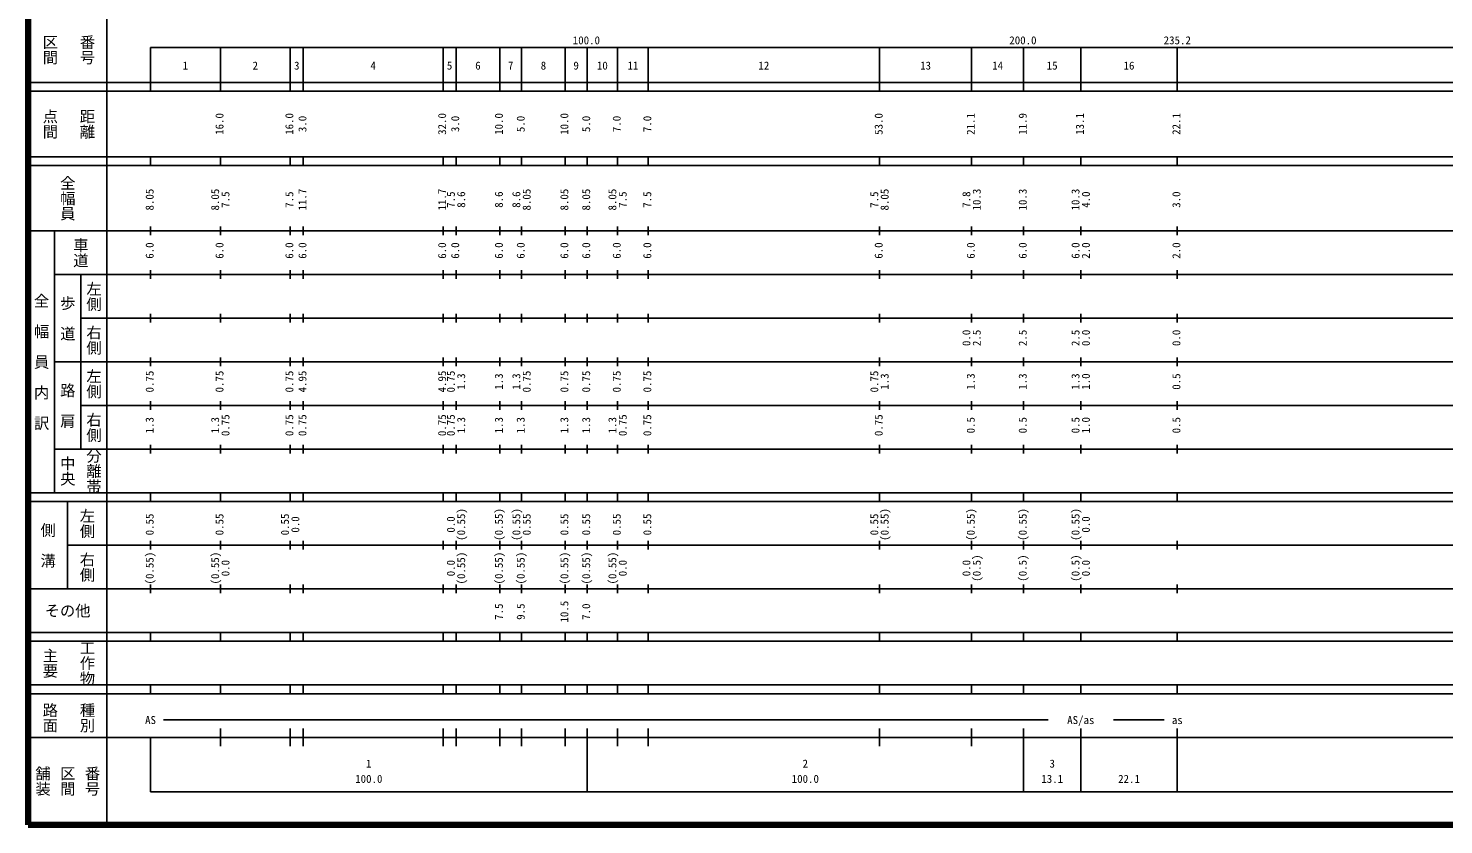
# Model space of a CAD drawing. Units: millimetres on the paper, enlarged 1000 times. Extents: x 40000 to 680000, y 20000 to 380000.
# Drawn here: x 40000 to 364235, y 20000 to 202409 of the extents above; entities that cross this region are included whole.
import ezdxf
from ezdxf.enums import TextEntityAlignment as Align

# ---------------------------------------------------------------- set-up
doc = ezdxf.new("R2010")
doc.units = ezdxf.units.MM
doc.header["$LTSCALE"] = 1000
doc.layers.add('M-TTL', color=2, linetype='Continuous', lineweight=140)
doc.layers.add('M-TTL-BAND', color=7, linetype='Continuous', lineweight=25)
doc.styles.add('@ＭＳ ゴシック', font='')
doc.styles.add('ＭＳ ゴシック', font='')
doc.styles.get('@ＭＳ ゴシック').set_extended_font_data('@MS Gothic')
doc.styles.get('ＭＳ ゴシック').set_extended_font_data('MS Gothic')

msp = doc.modelspace()

# ---------------------------------------------------------------- linework, layer by layer
at = {"layer": 'M-TTL'}
for p, q in [((40000, 380000), (40000, 20000)), ((40000, 20000), (680000, 20000))]:
    msp.add_line(p, q, dxfattribs=at)
at = {"layer": 'M-TTL-BAND'}
for p, q in [((58000, 370000), (58000, 20000)), ((68000, 198000), (579000, 198000)), ((68000, 198000), (68000, 188000)), ((84000, 188000), (84000, 198000)), ((100000, 188000), (100000, 198000)), ((103000, 188000), (103000, 198000)), ((135000, 188000), (135000, 198000)), ((138000, 188000), (138000, 198000)), ((148000, 188000), (148000, 198000)), ((153000, 188000), (153000, 198000)), ((163000, 188000), (163000, 198000)), ((168000, 188000), (168000, 198000)), ((175000, 188000), (175000, 198000)), ((182000, 188000), (182000, 198000)), ((235000, 188000), (235000, 198000)), ((256100, 188000), (256100, 198000)), ((268000, 188000), (268000, 198000)), ((281100, 188000), (281100, 198000)), ((303200, 188000), (303200, 198000)), ((40000, 190000), (579000, 190000)), ((40000, 188000), (579000, 188000)), ((40000, 173000), (579000, 173000)), ((68000, 171000), (68000, 173000)), ((84000, 171000), (84000, 173000)), ((100000, 171000), (100000, 173000)), ((103000, 171000), (103000, 173000)), ((135000, 171000), (135000, 173000)), ((138000, 171000), (138000, 173000)), ((148000, 171000), (148000, 173000)), ((153000, 171000), (153000, 173000)), ((163000, 171000), (163000, 173000)), ((168000, 171000), (168000, 173000)), ((175000, 171000), (175000, 173000)), ((182000, 171000), (182000, 173000)), ((235000, 171000), (235000, 173000)), ((256100, 171000), (256100, 173000)), ((268000, 171000), (268000, 173000)), ((281100, 171000), (281100, 173000)), ((303200, 171000), (303200, 173000)), ((40000, 171000), (579000, 171000)), ((40000, 156000), (579000, 156000)), ((46000, 96000), (46000, 156000)), ((68000, 155000), (68000, 157000)), ((84000, 155000), (84000, 157000)), ((100000, 155000), (100000, 157000)), ((103000, 155000), (103000, 157000)), ((135000, 155000), (135000, 157000)), ((138000, 155000), (138000, 157000)), ((148000, 155000), (148000, 157000)), ((153000, 155000), (153000, 157000)), ((163000, 155000), (163000, 157000)), ((168000, 155000), (168000, 157000)), ((175000, 155000), (175000, 157000)), ((182000, 155000), (182000, 157000)), ((235000, 155000), (235000, 157000)), ((256100, 155000), (256100, 157000)), ((268000, 155000), (268000, 157000)), ((281100, 155000), (281100, 157000)), ((303200, 155000), (303200, 157000)), ((46000, 146000), (579000, 146000)), ((52000, 146000), (52000, 106000)), ((68000, 145000), (68000, 147000)), ((84000, 145000), (84000, 147000)), ((100000, 145000), (100000, 147000)), ((103000, 145000), (103000, 147000)), ((135000, 145000), (135000, 147000)), ((138000, 145000), (138000, 147000)), ((148000, 145000), (148000, 147000)), ((153000, 145000), (153000, 147000)), ((163000, 145000), (163000, 147000)), ((168000, 145000), (168000, 147000)), ((175000, 145000), (175000, 147000)), ((182000, 145000), (182000, 147000)), ((235000, 145000), (235000, 147000)), ((256100, 145000), (256100, 147000)), ((268000, 145000), (268000, 147000)), ((281100, 145000), (281100, 147000)), ((303200, 145000), (303200, 147000)), ((68000, 135000), (68000, 137000)), ((84000, 135000), (84000, 137000)), ((100000, 135000), (100000, 137000)), ((103000, 135000), (103000, 137000)), ((135000, 135000), (135000, 137000)), ((138000, 135000), (138000, 137000)), ((148000, 135000), (148000, 137000)), ((153000, 135000), (153000, 137000)), ((163000, 135000), (163000, 137000)), ((168000, 135000), (168000, 137000)), ((175000, 135000), (175000, 137000)), ((182000, 135000), (182000, 137000)), ((235000, 135000), (235000, 137000)), ((256100, 135000), (256100, 137000)), ((268000, 135000), (268000, 137000)), ((281100, 135000), (281100, 137000)), ((303200, 135000), (303200, 137000)), ((52000, 136000), (579000, 136000)), ((68000, 125000), (68000, 127000)), ((84000, 125000), (84000, 127000)), ((100000, 125000), (100000, 127000)), ((103000, 125000), (103000, 127000)), ((135000, 125000), (135000, 127000)), ((138000, 125000), (138000, 127000)), ((148000, 125000), (148000, 127000)), ((153000, 125000), (153000, 127000)), ((163000, 125000), (163000, 127000)), ((168000, 125000), (168000, 127000)), ((175000, 125000), (175000, 127000)), ((182000, 125000), (182000, 127000)), ((235000, 125000), (235000, 127000)), ((256100, 125000), (256100, 127000)), ((268000, 125000), (268000, 127000)), ((281100, 125000), (281100, 127000)), ((303200, 125000), (303200, 127000)), ((46000, 126000), (579000, 126000)), ((68000, 115000), (68000, 117000)), ((84000, 115000), (84000, 117000)), ((100000, 115000), (100000, 117000)), ((103000, 115000), (103000, 117000)), ((135000, 115000), (135000, 117000)), ((138000, 115000), (138000, 117000)), ((148000, 115000), (148000, 117000)), ((153000, 115000), (153000, 117000)), ((163000, 115000), (163000, 117000)), ((168000, 115000), (168000, 117000)), ((175000, 115000), (175000, 117000)), ((182000, 115000), (182000, 117000)), ((235000, 115000), (235000, 117000)), ((256100, 115000), (256100, 117000)), ((268000, 115000), (268000, 117000)), ((281100, 115000), (281100, 117000)), ((303200, 115000), (303200, 117000)), ((52000, 116000), (579000, 116000)), ((68000, 105000), (68000, 107000)), ((84000, 105000), (84000, 107000)), ((100000, 105000), (100000, 107000)), ((103000, 105000), (103000, 107000)), ((135000, 105000), (135000, 107000)), ((138000, 105000), (138000, 107000)), ((148000, 105000), (148000, 107000)), ((153000, 105000), (153000, 107000)), ((163000, 105000), (163000, 107000)), ((168000, 105000), (168000, 107000)), ((175000, 105000), (175000, 107000)), ((182000, 105000), (182000, 107000)), ((235000, 105000), (235000, 107000)), ((256100, 105000), (256100, 107000)), ((268000, 105000), (268000, 107000)), ((281100, 105000), (281100, 107000)), ((303200, 105000), (303200, 107000)), ((46000, 106000), (579000, 106000)), ((40000, 96000), (579000, 96000)), ((68000, 94000), (68000, 96000)), ((84000, 94000), (84000, 96000)), ((100000, 94000), (100000, 96000)), ((103000, 94000), (103000, 96000)), ((135000, 94000), (135000, 96000)), ((138000, 94000), (138000, 96000)), ((148000, 94000), (148000, 96000)), ((153000, 94000), (153000, 96000)), ((163000, 94000), (163000, 96000)), ((168000, 94000), (168000, 96000)), ((175000, 94000), (175000, 96000)), ((182000, 94000), (182000, 96000)), ((235000, 94000), (235000, 96000)), ((256100, 94000), (256100, 96000)), ((268000, 94000), (268000, 96000)), ((281100, 94000), (281100, 96000)), ((303200, 94000), (303200, 96000)), ((40000, 94000), (579000, 94000)), ((49000, 94000), (49000, 74000)), ((68000, 83000), (68000, 85000)), ((84000, 83000), (84000, 85000)), ((100000, 83000), (100000, 85000)), ((103000, 83000), (103000, 85000)), ((135000, 83000), (135000, 85000)), ((138000, 83000), (138000, 85000)), ((148000, 83000), (148000, 85000)), ((153000, 83000), (153000, 85000)), ((163000, 83000), (163000, 85000)), ((168000, 83000), (168000, 85000)), ((175000, 83000), (175000, 85000)), ((182000, 83000), (182000, 85000)), ((235000, 83000), (235000, 85000)), ((256100, 83000), (256100, 85000)), ((268000, 83000), (268000, 85000)), ((281100, 83000), (281100, 85000)), ((303200, 83000), (303200, 85000)), ((49000, 84000), (579000, 84000)), ((68000, 73000), (68000, 75000)), ((84000, 73000), (84000, 75000)), ((100000, 73000), (100000, 75000)), ((103000, 73000), (103000, 75000)), ((135000, 73000), (135000, 75000)), ((138000, 73000), (138000, 75000)), ((148000, 73000), (148000, 75000)), ((153000, 73000), (153000, 75000)), ((163000, 73000), (163000, 75000)), ((168000, 73000), (168000, 75000)), ((175000, 73000), (175000, 75000)), ((182000, 73000), (182000, 75000)), ((235000, 73000), (235000, 75000)), ((256100, 73000), (256100, 75000)), ((268000, 73000), (268000, 75000)), ((281100, 73000), (281100, 75000)), ((303200, 73000), (303200, 75000)), ((40000, 74000), (579000, 74000)), ((40000, 64000), (579000, 64000)), ((40000, 62000), (579000, 62000)), ((68000, 62000), (68000, 64000)), ((84000, 62000), (84000, 64000)), ((100000, 62000), (100000, 64000)), ((103000, 62000), (103000, 64000)), ((135000, 62000), (135000, 64000)), ((138000, 62000), (138000, 64000)), ((148000, 62000), (148000, 64000)), ((153000, 62000), (153000, 64000)), ((163000, 62000), (163000, 64000)), ((168000, 62000), (168000, 64000)), ((175000, 62000), (175000, 64000)), ((182000, 62000), (182000, 64000)), ((235000, 62000), (235000, 64000)), ((256100, 62000), (256100, 64000)), ((268000, 62000), (268000, 64000)), ((281100, 62000), (281100, 64000)), ((303200, 62000), (303200, 64000)), ((40000, 52000), (579000, 52000)), ((68000, 50000), (68000, 52000)), ((84000, 50000), (84000, 52000)), ((100000, 50000), (100000, 52000)), ((103000, 50000), (103000, 52000)), ((135000, 50000), (135000, 52000)), ((138000, 50000), (138000, 52000)), ((148000, 50000), (148000, 52000)), ((153000, 50000), (153000, 52000)), ((163000, 50000), (163000, 52000)), ((168000, 50000), (168000, 52000)), ((175000, 50000), (175000, 52000)), ((182000, 50000), (182000, 52000)), ((235000, 50000), (235000, 52000)), ((256100, 50000), (256100, 52000)), ((268000, 50000), (268000, 52000)), ((281100, 50000), (281100, 52000)), ((303200, 50000), (303200, 52000)), ((40000, 50000), (579000, 50000)), ((71000, 44000), (273600, 44000)), ((288600, 44000), (300200, 44000)), ((40000, 40000), (579000, 40000)), ((68000, 40000), (68000, 27500)), ((84000, 38000), (84000, 42000)), ((100000, 38000), (100000, 42000)), ((103000, 38000), (103000, 42000)), ((135000, 38000), (135000, 42000)), ((138000, 38000), (138000, 42000)), ((148000, 38000), (148000, 42000)), ((153000, 38000), (153000, 42000)), ((163000, 38000), (163000, 42000)), ((168000, 27500), (168000, 42000)), ((175000, 38000), (175000, 42000)), ((182000, 38000), (182000, 42000)), ((235000, 38000), (235000, 42000)), ((256100, 38000), (256100, 42000)), ((268000, 27500), (268000, 42000)), ((281100, 27500), (281100, 42000)), ((303200, 27500), (303200, 42000)), ((68000, 27500), (579000, 27500))]:
    msp.add_line(p, q, dxfattribs=at)

# ---------------------------------------------------------------- texts
at = {"layer": 'M-TTL-BAND', "style": '@ＭＳ ゴシック'}
for s, p in [('区間', (45000, 197500)), ('番号', (53500, 197500)), ('点間', (45000, 180500)), ('距離', (53500, 180500)), ('全幅員', (49000, 163500)), ('車道', (52000, 151000)), ('左側', (55000, 141000)), ('全\u3000幅\u3000員\u3000内\u3000訳', (43000, 126000)), ('歩\u3000道', (49000, 136000)), ('右側', (55000, 131000)), ('左側', (55000, 121000)), ('路\u3000肩', (49000, 116000)), ('右側', (55000, 111000)), ('中央', (49000, 101000)), ('分離帯', (55000, 101000)), ('左側', (53500, 89000)), ('側\u3000溝', (44500, 84000)), ('右側', (53500, 79000)), ('工作物', (53500, 57000)), ('主要', (45000, 57000)), ('路面', (45000, 44500)), ('種別', (53500, 44500)), ('舗装', (43333, 30000)), ('区間', (49000, 30000)), ('番号', (54667, 30000))]:
    msp.add_text(s, height=2566, rotation=270, dxfattribs=at).set_placement(p, align=Align.MIDDLE_CENTER)
at = {"layer": 'M-TTL-BAND', "style": 'ＭＳ ゴシック'}
for s, p in [('100.0', (167844, 198195)), ('200.0', (267844, 198195)), ('235.2', (303200, 198195)), ('1', (76000, 192405)), ('2', (92000, 192405)), ('3', (101500, 192405)), ('4', (119000, 192405)), ('5', (136500, 192405)), ('6', (143000, 192405)), ('7', (150500, 192405)), ('8', (158000, 192405)), ('9', (165500, 192405)), ('10', (171500, 192405)), ('11', (178500, 192405)), ('12', (208500, 192405)), ('13', (245550, 192405)), ('14', (262050, 192405)), ('15', (274550, 192405)), ('16', (292150, 192405)), ('AS', (68000, 42500)), ('AS/as', (281100, 42500)), ('as', (303200, 42500)), ('1', (118000, 32523)), ('2', (218000, 32523)), ('3', (274550, 32523)), ('100.0', (118000, 29033)), ('100.0', (218000, 29033)), ('13.1', (274550, 29033)), ('22.1', (292150, 29033))]:
    msp.add_text(s, height=1833, dxfattribs=at).set_placement(p, align=Align.BOTTOM_CENTER)
for s, p in [('16.0', (85255, 180500)), ('16.0', (101255, 180500)), ('3.0', (104255, 180500)), ('32.0', (136255, 180500)), ('3.0', (139255, 180500)), ('10.0', (149255, 180500)), ('5.0', (154255, 180500)), ('10.0', (164255, 180500)), ('5.0', (169255, 180500)), ('7.0', (176255, 180500)), ('7.0', (183255, 180500)), ('53.0', (236255, 180500)), ('21.1', (257355, 180500)), ('11.9', (269255, 180500)), ('13.1', (282355, 180500)), ('22.1', (304455, 180500)), ('8.05', (69255, 163174)), ('8.05', (84255, 163174)), ('11.7', (104255, 163174)), ('11.7', (136255, 163174)), ('8.05', (155625, 163174)), ('8.05', (164255, 163174)), ('8.05', (169255, 163174)), ('8.05', (175255, 163174)), ('8.05', (237625, 163174)), ('10.3', (258725, 163174)), ('10.3', (269255, 163174)), ('10.3', (281355, 163174)), ('7.5', (86625, 163174)), ('7.5', (101255, 163174)), ('7.5', (138255, 163174)), ('8.6', (140625, 163174)), ('8.6', (149255, 163174)), ('8.6', (153255, 163174)), ('7.5', (177625, 163174)), ('7.5', (183255, 163174)), ('7.5', (235255, 163174)), ('7.8', (256355, 163174)), ('4.0', (283725, 163174)), ('3.0', (304455, 163174)), ('6.0', (69255, 151500)), ('6.0', (85255, 151500)), ('6.0', (101255, 151500)), ('6.0', (104255, 151500)), ('6.0', (136255, 151500)), ('6.0', (139255, 151500)), ('6.0', (149255, 151500)), ('6.0', (154255, 151500)), ('6.0', (164255, 151500)), ('6.0', (169255, 151500)), ('6.0', (176255, 151500)), ('6.0', (183255, 151500)), ('6.0', (236255, 151500)), ('6.0', (257355, 151500)), ('6.0', (269255, 151500)), ('6.0', (281355, 151500)), ('2.0', (283725, 151500)), ('2.0', (304455, 151500)), ('0.0', (256355, 131500)), ('2.5', (258725, 131500)), ('2.5', (269255, 131500)), ('2.5', (281355, 131500)), ('0.0', (283725, 131500)), ('0.0', (304455, 131500)), ('0.75', (69255, 121500)), ('0.75', (85255, 121500)), ('0.75', (101255, 121500)), ('4.95', (104255, 121500)), ('4.95', (136255, 121500)), ('0.75', (138255, 121500)), ('1.3', (140625, 121500)), ('1.3', (149255, 121500)), ('1.3', (153255, 121500)), ('0.75', (155625, 121500)), ('0.75', (164255, 121500)), ('0.75', (169255, 121500)), ('0.75', (176255, 121500)), ('0.75', (183255, 121500)), ('0.75', (235255, 121500)), ('1.3', (237625, 121500)), ('1.3', (257355, 121500)), ('1.3', (269255, 121500)), ('1.3', (281355, 121500)), ('1.0', (283725, 121500)), ('0.5', (304455, 121500)), ('0.75', (86625, 111500)), ('0.75', (101255, 111500)), ('0.75', (104255, 111500)), ('0.75', (136255, 111500)), ('0.75', (138255, 111500)), ('0.75', (177625, 111500)), ('0.75', (183255, 111500)), ('0.75', (236255, 111500)), ('1.3', (69255, 111500)), ('1.3', (84255, 111500)), ('1.3', (140625, 111500)), ('1.3', (149255, 111500)), ('1.3', (154255, 111500)), ('1.3', (164255, 111500)), ('1.3', (169255, 111500)), ('1.3', (175255, 111500)), ('0.5', (257355, 111500)), ('0.5', (269255, 111500)), ('0.5', (281355, 111500)), ('1.0', (283725, 111500)), ('0.5', (304455, 111500)), ('0.55', (69255, 88764)), ('0.55', (85255, 88764)), ('0.55', (100255, 88764)), ('(0.55)', (140625, 88764)), ('(0.55)', (149255, 88764)), ('(0.55)', (153255, 88764)), ('0.55', (155625, 88764)), ('0.55', (164255, 88764)), ('0.55', (169255, 88764)), ('0.55', (176255, 88764)), ('0.55', (183255, 88764)), ('0.55', (235255, 88764)), ('(0.55)', (237625, 88764)), ('(0.55)', (257355, 88764)), ('(0.55)', (269255, 88764)), ('(0.55)', (281355, 88764)), ('0.0', (102625, 88764)), ('0.0', (138255, 88764)), ('0.0', (283725, 88764)), ('(0.55)', (69255, 78764)), ('(0.55)', (84255, 78764)), ('(0.55)', (140625, 78764)), ('(0.55)', (149255, 78764)), ('(0.55)', (154255, 78764)), ('(0.55)', (164255, 78764)), ('(0.55)', (169255, 78764)), ('(0.55)', (175255, 78764)), ('(0.5)', (258725, 78764)), ('(0.5)', (269255, 78764)), ('(0.5)', (281355, 78764)), ('0.0', (86625, 78764)), ('0.0', (138255, 78764)), ('0.0', (177625, 78764)), ('0.0', (256355, 78764)), ('0.0', (283725, 78764)), ('7.5', (149255, 68795)), ('9.5', (154255, 68795)), ('10.5', (164255, 68795)), ('7.0', (169255, 68795))]:
    msp.add_text(s, height=1833, rotation=90, dxfattribs=at).set_placement(p, align=Align.BOTTOM_CENTER)
msp.add_text('その他', height=2566, dxfattribs=at).set_placement((49000, 69000), align=Align.MIDDLE_CENTER)

doc.saveas('drawing.dxf')
